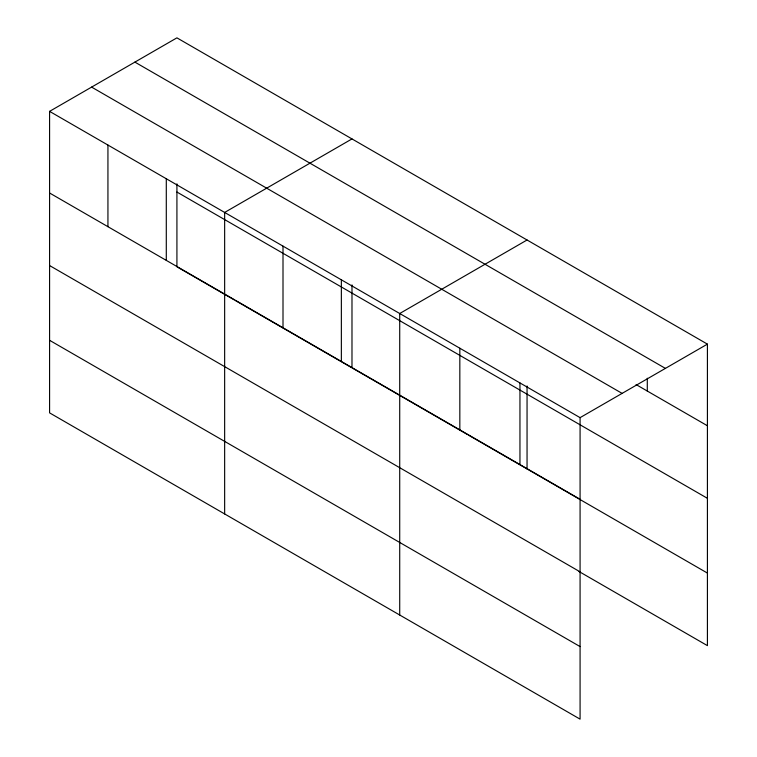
<?xml version="1.0" encoding="UTF-8"?>
<svg xmlns="http://www.w3.org/2000/svg" width="757" height="757" viewBox="0 0 757 757"><rect width="100%" height="100%" fill="white"/><g stroke="black" fill="none" stroke-linecap="round" stroke-linejoin="round"><path stroke-width="1.14" d="M49.584 111.364L580.08 417.646L580.08 719.15L49.584 412.868L49.584 111.364L176.92 37.85L707.417 344.132L707.417 645.636L579.02 571.507M351.986 138.919L224.649 212.443L224.649 513.946M527.052 239.997L399.715 313.512L399.715 615.015M580.08 417.646L707.417 344.132M134.897 62.112L665.394 368.385M636.088 384.575L707.417 425.756M91.606 87.102L622.103 393.385M176.92 192.041L707.417 498.314M49.584 192.997L580.08 499.279M234.254 299.895L176.92 266.795L176.92 183.847M235.276 300.482L350.964 367.277M467.665 434.66L351.986 367.864L351.986 284.916M468.697 435.247L707.417 573.077M49.584 265.556L580.08 571.838M49.584 340.309L580.08 646.592M647.292 378.216L647.292 391.047M527.052 385.985L527.052 468.943M519.955 382.938L519.955 464.561M459.83 348.22L459.83 429.853M341.36 279.825L341.36 361.449M283.004 246.129L283.004 327.762M166.294 178.747L166.294 260.38M107.939 145.06L107.939 226.684"/></g></svg>
